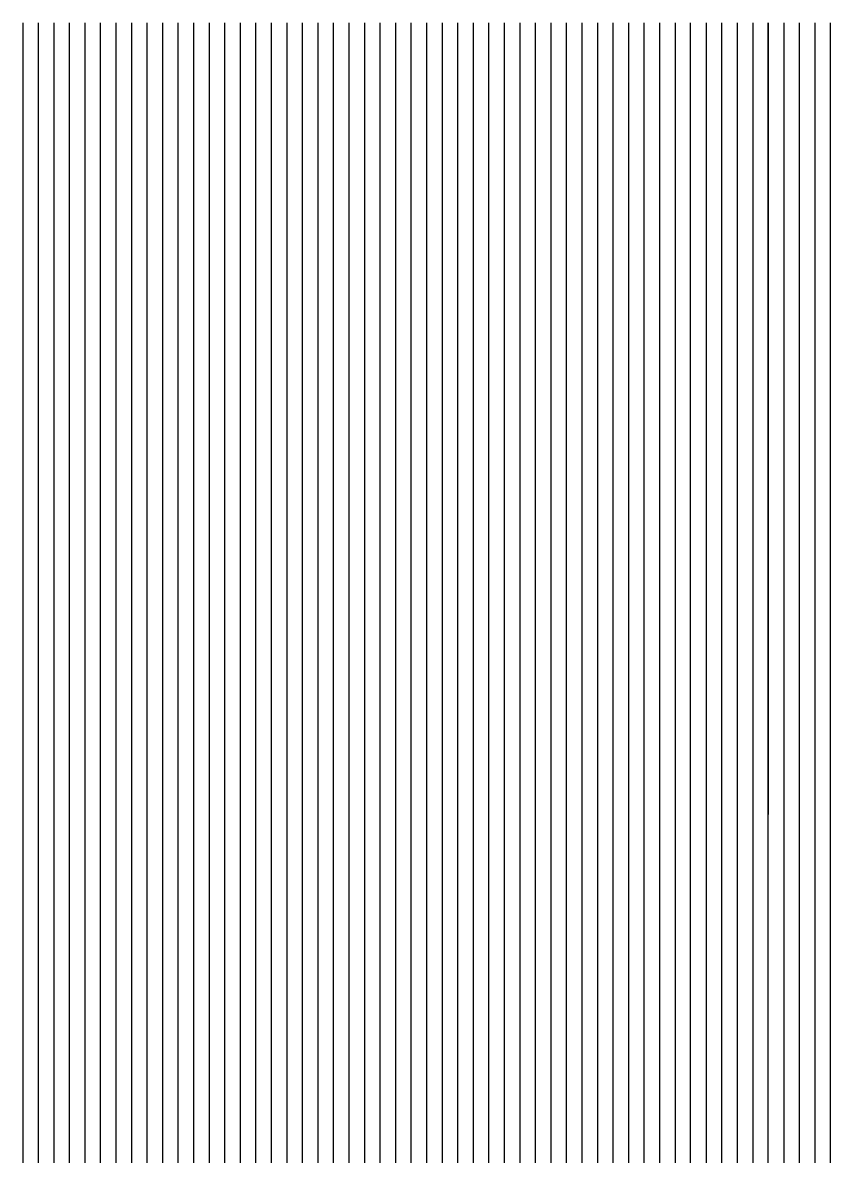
# Model space of a CAD drawing. Header units: millimetres. Extents: x -106 to 66, y -32 to 42.
# Drawn here: x -62.8 to -52.4, y 27.8 to 42.39 of the extents above; entities that cross this region are included whole.
import ezdxf

# ---------------------------------------------------------------- set-up
doc = ezdxf.new("R2010")
doc.units = ezdxf.units.MM
doc.layers.add('默认', color=18, linetype='Continuous', true_color=0x000000)

msp = doc.modelspace()

# ---------------------------------------------------------------- linework, layer by layer
at = {"layer": '默认'}
for points in [[(-62.8, 42.394), (-62.8, 33.673)], [(-62.8, 42.394), (-62.8, 33.803)], [(-62.8, 42.394), (-62.8, 33.782)], [(-62.8, 42.394), (-62.8, 33.654)], [(-62.8, 42.394), (-62.8, 33.422)], [(-62.8, 42.394), (-62.8, 33.076)], [(-62.8, 42.394), (-62.8, 32.61)], [(-62.8, 42.394), (-62.8, 32.023)], [(-62.8, 42.394), (-62.8, 31.324)], [(-62.8, 42.394), (-62.8, 30.528)], [(-62.8, 42.394), (-62.8, 29.655)], [(-62.8, 42.394), (-62.8, 28.721)], [(-62.8, 42.394), (-62.8, 27.738)], [(-62.8, 42.394), (-62.8, 26.71)], [(-62.8, 42.394), (-62.8, 25.637)], [(-62.8, 42.394), (-62.8, 24.515)], [(-62.8, 42.394), (-62.8, 23.332)], [(-62.8, 42.394), (-62.8, 22.062)], [(-62.8, 42.394), (-62.8, 20.595)], [(-62.8, 42.394), (-62.8, 18.063)], [(-62.6, 42.394), (-62.6, 33.742)], [(-62.6, 42.394), (-62.6, 33.869)], [(-62.6, 42.394), (-62.6, 33.845)], [(-62.6, 42.394), (-62.6, 33.714)], [(-62.6, 42.394), (-62.6, 33.479)], [(-62.6, 42.394), (-62.6, 33.128)], [(-62.6, 42.394), (-62.6, 32.656)], [(-62.6, 42.394), (-62.6, 32.064)], [(-62.6, 42.394), (-62.6, 31.359)], [(-62.6, 42.394), (-62.6, 30.558)], [(-62.6, 42.394), (-62.6, 29.681)], [(-62.6, 42.394), (-62.6, 28.744)], [(-62.6, 42.394), (-62.6, 27.759)], [(-62.6, 42.394), (-62.6, 26.728)], [(-62.6, 42.394), (-62.6, 25.653)], [(-62.6, 42.394), (-62.6, 24.529)], [(-62.6, 42.394), (-62.6, 23.345)], [(-62.6, 42.394), (-62.6, 22.071)], [(-62.6, 42.394), (-62.6, 20.598)], [(-62.6, 42.394), (-62.6, 18.047)], [(-62.4, 42.394), (-62.4, 33.81)], [(-62.4, 42.394), (-62.4, 33.935)], [(-62.4, 42.394), (-62.4, 33.908)], [(-62.4, 42.394), (-62.4, 33.773)], [(-62.4, 42.394), (-62.4, 33.534)], [(-62.4, 42.394), (-62.4, 33.179)], [(-62.4, 42.394), (-62.4, 32.702)], [(-62.4, 42.394), (-62.4, 32.104)], [(-62.4, 42.394), (-62.4, 31.394)], [(-62.4, 42.394), (-62.4, 30.588)], [(-62.4, 42.394), (-62.4, 29.706)], [(-62.4, 42.394), (-62.4, 28.766)], [(-62.4, 42.394), (-62.4, 27.778)], [(-62.4, 42.394), (-62.4, 26.745)], [(-62.4, 42.394), (-62.4, 25.669)], [(-62.4, 42.394), (-62.4, 24.543)], [(-62.4, 42.394), (-62.4, 23.357)], [(-62.4, 42.394), (-62.4, 22.081)], [(-62.4, 42.394), (-62.4, 20.601)], [(-62.4, 42.394), (-62.4, 18.031)], [(-62.2, 42.394), (-62.2, 33.877)], [(-62.2, 42.394), (-62.2, 34)], [(-62.2, 42.394), (-62.2, 33.97)], [(-62.2, 42.394), (-62.2, 33.832)], [(-62.2, 42.394), (-62.2, 33.589)], [(-62.2, 42.394), (-62.2, 33.229)], [(-62.2, 42.394), (-62.2, 32.747)], [(-62.2, 42.394), (-62.2, 32.143)], [(-62.2, 42.394), (-62.2, 31.428)], [(-62.2, 42.394), (-62.2, 30.616)], [(-62.2, 42.394), (-62.2, 29.73)], [(-62.2, 42.394), (-62.2, 28.788)], [(-62.2, 42.394), (-62.2, 27.797)], [(-62.2, 42.394), (-62.2, 26.762)], [(-62.2, 42.394), (-62.2, 25.684)], [(-62.2, 42.394), (-62.2, 24.557)], [(-62.2, 42.394), (-62.2, 23.369)], [(-62.2, 42.394), (-62.2, 22.089)], [(-62.2, 42.394), (-62.2, 20.604)], [(-62.2, 42.394), (-62.2, 18.015)], [(-62, 42.394), (-62, 33.944)], [(-62, 42.394), (-62, 34.064)], [(-62, 42.394), (-62, 34.031)], [(-62, 42.394), (-62, 33.89)], [(-62, 42.394), (-62, 33.643)], [(-62, 42.394), (-62, 33.279)], [(-62, 42.394), (-62, 32.791)], [(-62, 42.394), (-62, 32.182)], [(-62, 42.394), (-62, 31.46)], [(-62, 42.394), (-62, 30.644)], [(-62, 42.394), (-62, 29.754)], [(-62, 42.394), (-62, 28.808)], [(-62, 42.394), (-62, 27.815)], [(-62, 42.394), (-62, 26.779)], [(-62, 42.394), (-62, 25.698)], [(-62, 42.394), (-62, 24.57)], [(-62, 42.394), (-62, 23.38)], [(-62, 42.394), (-62, 22.098)], [(-62, 42.394), (-62, 20.606)], [(-62, 42.394), (-62, 18)], [(-61.8, 42.394), (-61.8, 34.01)], [(-61.8, 42.394), (-61.8, 34.127)], [(-61.8, 42.394), (-61.8, 34.091)], [(-61.8, 42.394), (-61.8, 33.947)], [(-61.8, 42.394), (-61.8, 33.696)], [(-61.8, 42.394), (-61.8, 33.327)], [(-61.8, 42.394), (-61.8, 32.834)], [(-61.8, 42.394), (-61.8, 32.219)], [(-61.8, 42.394), (-61.8, 31.492)], [(-61.8, 42.394), (-61.8, 30.671)], [(-61.8, 42.394), (-61.8, 29.777)], [(-61.8, 42.394), (-61.8, 28.828)], [(-61.8, 42.394), (-61.8, 27.833)], [(-61.8, 42.394), (-61.8, 26.794)], [(-61.8, 42.394), (-61.8, 25.713)], [(-61.8, 42.394), (-61.8, 24.582)], [(-61.8, 42.394), (-61.8, 23.391)], [(-61.8, 42.394), (-61.8, 22.106)], [(-61.8, 42.394), (-61.8, 20.608)], [(-61.8, 42.394), (-61.8, 17.984)], [(-61.6, 42.394), (-61.6, 34.075)], [(-61.6, 42.394), (-61.6, 34.19)], [(-61.6, 42.394), (-61.6, 34.151)], [(-61.6, 42.394), (-61.6, 34.003)], [(-61.6, 42.394), (-61.6, 33.748)], [(-61.6, 42.394), (-61.6, 33.375)], [(-61.6, 42.394), (-61.6, 32.877)], [(-61.6, 42.394), (-61.6, 32.256)], [(-61.6, 42.394), (-61.6, 31.523)], [(-61.6, 42.394), (-61.6, 30.697)], [(-61.6, 42.394), (-61.6, 29.799)], [(-61.6, 42.394), (-61.6, 28.848)], [(-61.6, 42.394), (-61.6, 27.85)], [(-61.6, 42.394), (-61.6, 26.81)], [(-61.6, 42.394), (-61.6, 25.727)], [(-61.6, 42.394), (-61.6, 24.595)], [(-61.6, 42.394), (-61.6, 23.401)], [(-61.6, 42.394), (-61.6, 22.114)], [(-61.6, 42.394), (-61.6, 20.61)], [(-61.6, 42.394), (-61.6, 17.969)], [(-61.4, 42.394), (-61.4, 34.14)], [(-61.4, 42.394), (-61.4, 34.252)], [(-61.4, 42.394), (-61.4, 34.21)], [(-61.4, 42.394), (-61.4, 34.058)], [(-61.4, 42.394), (-61.4, 33.8)], [(-61.4, 42.394), (-61.4, 33.421)], [(-61.4, 42.394), (-61.4, 32.918)], [(-61.4, 42.394), (-61.4, 32.292)], [(-61.4, 42.394), (-61.4, 31.554)], [(-61.4, 42.394), (-61.4, 30.723)], [(-61.4, 42.394), (-61.4, 29.821)], [(-61.4, 42.394), (-61.4, 28.866)], [(-61.4, 42.394), (-61.4, 27.866)], [(-61.4, 42.394), (-61.4, 26.825)], [(-61.4, 42.394), (-61.4, 25.74)], [(-61.4, 42.394), (-61.4, 24.607)], [(-61.4, 42.394), (-61.4, 23.411)], [(-61.4, 42.394), (-61.4, 22.121)], [(-61.4, 42.394), (-61.4, 20.612)], [(-61.4, 42.394), (-61.4, 17.953)], [(-61.2, 42.394), (-61.2, 34.205)], [(-61.2, 42.394), (-61.2, 34.314)], [(-61.2, 42.394), (-61.2, 34.268)], [(-61.2, 42.394), (-61.2, 34.113)], [(-61.2, 42.394), (-61.2, 33.85)], [(-61.2, 42.394), (-61.2, 33.467)], [(-61.2, 42.394), (-61.2, 32.959)], [(-61.2, 42.394), (-61.2, 32.327)], [(-61.2, 42.394), (-61.2, 31.583)], [(-61.2, 42.394), (-61.2, 30.747)], [(-61.2, 42.394), (-61.2, 29.842)], [(-61.2, 42.394), (-61.2, 28.884)], [(-61.2, 42.394), (-61.2, 27.882)], [(-61.2, 42.394), (-61.2, 26.839)], [(-61.2, 42.394), (-61.2, 25.753)], [(-61.2, 42.394), (-61.2, 24.618)], [(-61.2, 42.394), (-61.2, 23.421)], [(-61.2, 42.394), (-61.2, 22.129)], [(-61.2, 42.394), (-61.2, 20.613)], [(-61.2, 42.394), (-61.2, 17.937)], [(-61, 42.394), (-61, 34.268)], [(-61, 42.394), (-61, 34.374)], [(-61, 42.394), (-61, 34.326)], [(-61, 42.394), (-61, 34.167)], [(-61, 42.394), (-61, 33.9)], [(-61, 42.394), (-61, 33.513)], [(-61, 42.394), (-61, 32.999)], [(-61, 42.394), (-61, 32.361)], [(-61, 42.394), (-61, 31.612)], [(-61, 42.394), (-61, 30.771)], [(-61, 42.394), (-61, 29.862)], [(-61, 42.394), (-61, 28.902)], [(-61, 42.394), (-61, 27.898)], [(-61, 42.394), (-61, 26.853)], [(-61, 42.394), (-61, 25.765)], [(-61, 42.394), (-61, 24.629)], [(-61, 42.394), (-61, 23.431)], [(-61, 42.394), (-61, 22.135)], [(-61, 42.394), (-61, 20.613)], [(-61, 42.394), (-61, 17.921)], [(-60.8, 42.394), (-60.8, 34.331)], [(-60.8, 42.394), (-60.8, 34.434)], [(-60.8, 42.394), (-60.8, 34.382)], [(-60.8, 42.394), (-60.8, 34.22)], [(-60.8, 42.394), (-60.8, 33.949)], [(-60.8, 42.394), (-60.8, 33.557)], [(-60.8, 42.394), (-60.8, 33.037)], [(-60.8, 42.394), (-60.8, 32.394)], [(-60.8, 42.394), (-60.8, 31.64)], [(-60.8, 42.394), (-60.8, 30.794)], [(-60.8, 42.394), (-60.8, 29.882)], [(-60.8, 42.394), (-60.8, 28.919)], [(-60.8, 42.394), (-60.8, 27.913)], [(-60.8, 42.394), (-60.8, 26.866)], [(-60.8, 42.394), (-60.8, 25.777)], [(-60.8, 42.394), (-60.8, 24.64)], [(-60.8, 42.394), (-60.8, 23.44)], [(-60.8, 42.394), (-60.8, 22.142)], [(-60.8, 42.394), (-60.8, 20.614)], [(-60.8, 42.394), (-60.8, 17.905)], [(-60.6, 42.394), (-60.6, 34.394)], [(-60.6, 42.394), (-60.6, 34.494)], [(-60.6, 42.394), (-60.6, 34.438)], [(-60.6, 42.394), (-60.6, 34.273)], [(-60.6, 42.394), (-60.6, 33.997)], [(-60.6, 42.394), (-60.6, 33.6)], [(-60.6, 42.394), (-60.6, 33.075)], [(-60.6, 42.394), (-60.6, 32.426)], [(-60.6, 42.394), (-60.6, 31.666)], [(-60.6, 42.394), (-60.6, 30.817)], [(-60.6, 42.394), (-60.6, 29.9)], [(-60.6, 42.394), (-60.6, 28.935)], [(-60.6, 42.394), (-60.6, 27.927)], [(-60.6, 42.394), (-60.6, 26.879)], [(-60.6, 42.394), (-60.6, 25.789)], [(-60.6, 42.394), (-60.6, 24.65)], [(-60.6, 42.394), (-60.6, 23.448)], [(-60.6, 42.394), (-60.6, 22.148)], [(-60.6, 42.394), (-60.6, 20.614)], [(-60.6, 42.394), (-60.6, 17.889)], [(-60.4, 42.394), (-60.4, 34.456)], [(-60.4, 42.394), (-60.4, 34.552)], [(-60.4, 42.394), (-60.4, 34.494)], [(-60.4, 42.394), (-60.4, 34.324)], [(-60.4, 42.394), (-60.4, 34.045)], [(-60.4, 42.394), (-60.4, 33.643)], [(-60.4, 42.394), (-60.4, 33.113)], [(-60.4, 42.394), (-60.4, 32.458)], [(-60.4, 42.394), (-60.4, 31.693)], [(-60.4, 42.394), (-60.4, 30.838)], [(-60.4, 42.394), (-60.4, 29.918)], [(-60.4, 42.394), (-60.4, 28.951)], [(-60.4, 42.394), (-60.4, 27.941)], [(-60.4, 42.394), (-60.4, 26.891)], [(-60.4, 42.394), (-60.4, 25.8)], [(-60.4, 42.394), (-60.4, 24.66)], [(-60.4, 42.394), (-60.4, 23.457)], [(-60.4, 42.394), (-60.4, 22.153)], [(-60.4, 42.394), (-60.4, 20.613)], [(-60.4, 42.394), (-60.4, 17.873)], [(-60.2, 42.394), (-60.2, 34.517)], [(-60.2, 42.394), (-60.2, 34.61)], [(-60.2, 42.394), (-60.2, 34.548)], [(-60.2, 42.394), (-60.2, 34.375)], [(-60.2, 42.394), (-60.2, 34.092)], [(-60.2, 42.394), (-60.2, 33.685)], [(-60.2, 42.394), (-60.2, 33.149)], [(-60.2, 42.394), (-60.2, 32.488)], [(-60.2, 42.394), (-60.2, 31.718)], [(-60.2, 42.394), (-60.2, 30.859)], [(-60.2, 42.394), (-60.2, 29.936)], [(-60.2, 42.394), (-60.2, 28.966)], [(-60.2, 42.394), (-60.2, 27.954)], [(-60.2, 42.394), (-60.2, 26.903)], [(-60.2, 42.394), (-60.2, 25.811)], [(-60.2, 42.394), (-60.2, 24.67)], [(-60.2, 42.394), (-60.2, 23.465)], [(-60.2, 42.394), (-60.2, 22.159)], [(-60.2, 42.394), (-60.2, 20.612)], [(-60.2, 42.394), (-60.2, 17.856)], [(-60, 42.394), (-60, 34.578)], [(-60, 42.394), (-60, 34.668)], [(-60, 42.394), (-60, 34.602)], [(-60, 42.394), (-60, 34.425)], [(-60, 42.394), (-60, 34.138)], [(-60, 42.394), (-60, 33.726)], [(-60, 42.394), (-60, 33.185)], [(-60, 42.394), (-60, 32.518)], [(-60, 42.394), (-60, 31.743)], [(-60, 42.394), (-60, 30.879)], [(-60, 42.394), (-60, 29.953)], [(-60, 42.394), (-60, 28.98)], [(-60, 42.394), (-60, 27.967)], [(-60, 42.394), (-60, 26.914)], [(-60, 42.394), (-60, 25.821)], [(-60, 42.394), (-60, 24.679)], [(-60, 42.394), (-60, 23.472)], [(-60, 42.394), (-60, 22.163)], [(-60, 42.394), (-60, 20.611)], [(-60, 42.394), (-60, 17.838)], [(-59.8, 42.394), (-59.8, 34.638)], [(-59.8, 42.394), (-59.8, 34.724)], [(-59.8, 42.394), (-59.8, 34.655)], [(-59.8, 42.394), (-59.8, 34.475)], [(-59.8, 42.394), (-59.8, 34.183)], [(-59.8, 42.394), (-59.8, 33.766)], [(-59.8, 42.394), (-59.8, 33.219)], [(-59.8, 42.394), (-59.8, 32.547)], [(-59.8, 42.394), (-59.8, 31.766)], [(-59.8, 42.394), (-59.8, 30.898)], [(-59.8, 42.394), (-59.8, 29.969)], [(-59.8, 42.394), (-59.8, 28.994)], [(-59.8, 42.394), (-59.8, 27.979)], [(-59.8, 42.394), (-59.8, 26.925)], [(-59.8, 42.394), (-59.8, 25.831)], [(-59.8, 42.394), (-59.8, 24.687)], [(-59.8, 42.394), (-59.8, 23.479)], [(-59.8, 42.394), (-59.8, 22.168)], [(-59.8, 42.394), (-59.8, 20.609)], [(-59.8, 42.394), (-59.8, 17.821)], [(-59.6, 42.394), (-59.6, 34.698)], [(-59.6, 42.394), (-59.6, 34.78)], [(-59.6, 42.394), (-59.6, 34.707)], [(-59.6, 42.394), (-59.6, 34.523)], [(-59.6, 42.394), (-59.6, 34.227)], [(-59.6, 42.394), (-59.6, 33.805)], [(-59.6, 42.394), (-59.6, 33.253)], [(-59.6, 42.394), (-59.6, 32.575)], [(-59.6, 42.394), (-59.6, 31.789)], [(-59.6, 42.394), (-59.6, 30.917)], [(-59.6, 42.394), (-59.6, 29.984)], [(-59.6, 42.394), (-59.6, 29.007)], [(-59.6, 42.394), (-59.6, 27.991)], [(-59.6, 42.394), (-59.6, 26.936)], [(-59.6, 42.394), (-59.6, 25.84)], [(-59.6, 42.394), (-59.6, 24.695)], [(-59.6, 42.394), (-59.6, 23.486)], [(-59.6, 42.394), (-59.6, 22.172)], [(-59.6, 42.394), (-59.6, 20.607)], [(-59.6, 42.394), (-59.6, 17.802)], [(-59.4, 42.394), (-59.4, 34.757)], [(-59.4, 42.394), (-59.4, 34.835)], [(-59.4, 42.394), (-59.4, 34.759)], [(-59.4, 42.394), (-59.4, 34.571)], [(-59.4, 42.394), (-59.4, 34.271)], [(-59.4, 42.394), (-59.4, 33.844)], [(-59.4, 42.394), (-59.4, 33.286)], [(-59.4, 42.394), (-59.4, 32.603)], [(-59.4, 42.394), (-59.4, 31.811)], [(-59.4, 42.394), (-59.4, 30.935)], [(-59.4, 42.394), (-59.4, 29.999)], [(-59.4, 42.394), (-59.4, 29.02)], [(-59.4, 42.394), (-59.4, 28.002)], [(-59.4, 42.394), (-59.4, 26.946)], [(-59.4, 42.394), (-59.4, 25.849)], [(-59.4, 42.394), (-59.4, 24.703)], [(-59.4, 42.394), (-59.4, 23.492)], [(-59.4, 42.394), (-59.4, 22.176)], [(-59.4, 42.394), (-59.4, 20.604)], [(-59.4, 42.394), (-59.4, 17.783)], [(-59.2, 42.394), (-59.2, 34.815)], [(-59.2, 42.394), (-59.2, 34.89)], [(-59.2, 42.394), (-59.2, 34.81)], [(-59.2, 42.394), (-59.2, 34.618)], [(-59.2, 42.394), (-59.2, 34.313)], [(-59.2, 42.394), (-59.2, 33.882)], [(-59.2, 42.394), (-59.2, 33.319)], [(-59.2, 42.394), (-59.2, 32.63)], [(-59.2, 42.394), (-59.2, 31.833)], [(-59.2, 42.394), (-59.2, 30.952)], [(-59.2, 42.394), (-59.2, 30.014)], [(-59.2, 42.394), (-59.2, 29.032)], [(-59.2, 42.394), (-59.2, 28.012)], [(-59.2, 42.394), (-59.2, 26.955)], [(-59.2, 42.394), (-59.2, 25.857)], [(-59.2, 42.394), (-59.2, 24.711)], [(-59.2, 42.394), (-59.2, 23.498)], [(-59.2, 42.394), (-59.2, 22.179)], [(-59.2, 42.394), (-59.2, 20.601)], [(-59.2, 42.394), (-59.2, 17.764)], [(-59, 42.394), (-59, 34.873)], [(-59, 42.394), (-58.999, 34.944)], [(-59, 42.394), (-59, 34.86)], [(-59, 42.394), (-59, 34.665)], [(-59, 42.394), (-59, 34.355)], [(-59, 42.394), (-59, 33.919)], [(-59, 42.394), (-59, 33.35)], [(-59, 42.394), (-59, 32.655)], [(-59, 42.394), (-59, 31.854)], [(-59, 42.394), (-59, 30.969)], [(-59, 42.394), (-59, 30.027)], [(-59, 42.394), (-59, 29.044)], [(-59, 42.394), (-59, 28.022)], [(-59, 42.394), (-59, 26.964)], [(-59, 42.394), (-59, 25.865)], [(-59, 42.394), (-59, 24.718)], [(-59, 42.394), (-59, 23.504)], [(-59, 42.394), (-59, 22.182)], [(-59, 42.394), (-59, 20.598)], [(-59, 42.394), (-59, 17.743)], [(-58.8, 42.394), (-58.8, 34.93)], [(-58.8, 42.394), (-58.8, 34.997)], [(-58.8, 42.394), (-58.8, 34.909)], [(-58.8, 42.394), (-58.8, 34.71)], [(-58.8, 42.394), (-58.8, 34.397)], [(-58.8, 42.394), (-58.8, 33.955)], [(-58.8, 42.394), (-58.8, 33.381)], [(-58.8, 42.394), (-58.8, 32.68)], [(-58.8, 42.394), (-58.8, 31.874)], [(-58.8, 42.394), (-58.8, 30.985)], [(-58.8, 42.394), (-58.8, 30.04)], [(-58.8, 42.394), (-58.8, 29.055)], [(-58.8, 42.394), (-58.8, 28.032)], [(-58.8, 42.394), (-58.8, 26.973)], [(-58.8, 42.394), (-58.8, 25.873)], [(-58.8, 42.394), (-58.8, 24.724)], [(-58.8, 42.394), (-58.8, 23.509)], [(-58.8, 42.394), (-58.8, 22.184)], [(-58.8, 42.394), (-58.8, 20.593)], [(-58.8, 42.394), (-58.8, 17.722)], [(-58.6, 42.394), (-58.6, 34.987)], [(-58.6, 42.394), (-58.6, 35.049)], [(-58.6, 42.394), (-58.6, 34.958)], [(-58.6, 42.394), (-58.6, 34.755)], [(-58.6, 42.394), (-58.6, 34.437)], [(-58.6, 42.394), (-58.6, 33.99)], [(-58.6, 42.394), (-58.6, 33.411)], [(-58.6, 42.394), (-58.6, 32.705)], [(-58.6, 42.394), (-58.6, 31.893)], [(-58.6, 42.394), (-58.6, 31)], [(-58.6, 42.394), (-58.6, 30.053)], [(-58.6, 42.394), (-58.6, 29.065)], [(-58.6, 42.394), (-58.6, 28.041)], [(-58.6, 42.394), (-58.6, 26.981)], [(-58.6, 42.394), (-58.6, 25.88)], [(-58.6, 42.394), (-58.6, 24.73)], [(-58.6, 42.394), (-58.6, 23.513)], [(-58.6, 42.394), (-58.6, 22.186)], [(-58.6, 42.394), (-58.6, 20.589)], [(-58.6, 42.394), (-58.6, 17.7)], [(-58.4, 42.394), (-58.4, 35.043)], [(-58.4, 42.394), (-58.4, 35.101)], [(-58.4, 42.394), (-58.4, 35.006)], [(-58.4, 42.394), (-58.4, 34.799)], [(-58.4, 42.394), (-58.4, 34.477)], [(-58.4, 42.394), (-58.4, 34.025)], [(-58.4, 42.394), (-58.4, 33.44)], [(-58.4, 42.394), (-58.4, 32.728)], [(-58.4, 42.394), (-58.4, 31.911)], [(-58.4, 42.394), (-58.4, 31.014)], [(-58.4, 42.394), (-58.4, 30.065)], [(-58.4, 42.394), (-58.4, 29.075)], [(-58.4, 42.394), (-58.4, 28.05)], [(-58.4, 42.394), (-58.4, 26.988)], [(-58.4, 42.394), (-58.4, 25.887)], [(-58.4, 42.394), (-58.4, 24.736)], [(-58.4, 42.394), (-58.4, 23.518)], [(-58.4, 42.394), (-58.4, 22.187)], [(-58.4, 42.394), (-58.4, 20.583)], [(-58.4, 42.394), (-58.4, 17.677)], [(-58.2, 42.394), (-58.2, 35.098)], [(-58.2, 42.394), (-58.2, 35.152)], [(-58.2, 42.394), (-58.2, 35.054)], [(-58.2, 42.394), (-58.2, 34.843)], [(-58.2, 42.394), (-58.2, 34.516)], [(-58.2, 42.394), (-58.2, 34.059)], [(-58.2, 42.394), (-58.2, 33.468)], [(-58.2, 42.394), (-58.2, 32.751)], [(-58.2, 42.394), (-58.2, 31.929)], [(-58.2, 42.394), (-58.2, 31.028)], [(-58.2, 42.394), (-58.2, 30.076)], [(-58.2, 42.394), (-58.2, 29.085)], [(-58.2, 42.394), (-58.2, 28.058)], [(-58.2, 42.394), (-58.2, 26.996)], [(-58.2, 42.394), (-58.2, 25.893)], [(-58.2, 42.394), (-58.2, 24.741)], [(-58.2, 42.394), (-58.2, 23.521)], [(-58.2, 42.394), (-58.2, 22.188)], [(-58.2, 42.394), (-58.2, 20.577)], [(-58.2, 42.394), (-58.2, 17.652)], [(-58, 42.394), (-58, 35.153)], [(-58, 42.394), (-58, 35.203)], [(-58, 42.394), (-58, 35.1)], [(-58, 42.394), (-58, 34.886)], [(-58, 42.394), (-58, 34.554)], [(-58, 42.394), (-58, 34.092)], [(-58, 42.394), (-58, 33.496)], [(-58, 42.394), (-58, 32.773)], [(-58, 42.394), (-58, 31.946)], [(-58, 42.394), (-58, 31.042)], [(-58, 42.394), (-58, 30.087)], [(-58, 42.394), (-58, 29.094)], [(-58, 42.394), (-58, 28.066)], [(-58, 42.394), (-58, 27.002)], [(-58, 42.394), (-58, 25.899)], [(-58, 42.394), (-58, 24.746)], [(-58, 42.394), (-58, 23.525)], [(-58, 42.394), (-58, 22.189)], [(-58, 42.394), (-58, 20.571)], [(-58, 42.394), (-58, 17.627)], [(-57.8, 42.394), (-57.8, 35.207)], [(-57.8, 42.394), (-57.8, 35.252)], [(-57.8, 42.394), (-57.8, 35.146)], [(-57.8, 42.394), (-57.8, 34.928)], [(-57.8, 42.394), (-57.8, 34.592)], [(-57.8, 42.394), (-57.8, 34.125)], [(-57.8, 42.394), (-57.8, 33.523)], [(-57.8, 42.394), (-57.8, 32.794)], [(-57.8, 42.394), (-57.8, 31.963)], [(-57.8, 42.394), (-57.8, 31.054)], [(-57.8, 42.394), (-57.8, 30.097)], [(-57.8, 42.394), (-57.8, 29.102)], [(-57.8, 42.394), (-57.8, 28.073)], [(-57.8, 42.394), (-57.8, 27.009)], [(-57.8, 42.394), (-57.8, 25.904)], [(-57.8, 42.394), (-57.8, 24.751)], [(-57.8, 42.394), (-57.8, 23.528)], [(-57.8, 42.394), (-57.8, 22.189)], [(-57.8, 42.394), (-57.8, 20.563)], [(-57.8, 42.394), (-57.8, 17.6)], [(-57.6, 42.394), (-57.6, 35.261)], [(-57.6, 42.394), (-57.6, 35.302)], [(-57.6, 42.394), (-57.6, 35.191)], [(-57.6, 42.394), (-57.6, 34.969)], [(-57.6, 42.394), (-57.6, 34.629)], [(-57.6, 42.394), (-57.6, 34.156)], [(-57.6, 42.394), (-57.6, 33.549)], [(-57.6, 42.394), (-57.6, 32.815)], [(-57.6, 42.394), (-57.6, 31.979)], [(-57.6, 42.394), (-57.6, 31.067)], [(-57.6, 42.394), (-57.6, 30.107)], [(-57.6, 42.394), (-57.6, 29.11)], [(-57.6, 42.394), (-57.6, 28.08)], [(-57.6, 42.394), (-57.6, 27.014)], [(-57.6, 42.394), (-57.6, 25.909)], [(-57.6, 42.394), (-57.6, 24.754)], [(-57.6, 42.394), (-57.6, 23.53)], [(-57.6, 42.394), (-57.6, 22.188)], [(-57.6, 42.394), (-57.6, 20.555)], [(-57.6, 42.394), (-57.6, 17.571)], [(-57.4, 42.394), (-57.4, 35.314)], [(-57.4, 42.394), (-57.4, 35.35)], [(-57.4, 42.394), (-57.4, 35.236)], [(-57.4, 42.394), (-57.4, 35.01)], [(-57.4, 42.394), (-57.4, 34.665)], [(-57.4, 42.394), (-57.4, 34.187)], [(-57.4, 42.394), (-57.4, 33.574)], [(-57.4, 42.394), (-57.4, 32.835)], [(-57.4, 42.394), (-57.4, 31.994)], [(-57.4, 42.394), (-57.4, 31.078)], [(-57.4, 42.394), (-57.4, 30.116)], [(-57.4, 42.394), (-57.4, 29.118)], [(-57.4, 42.394), (-57.4, 28.086)], [(-57.4, 42.394), (-57.4, 27.02)], [(-57.4, 42.394), (-57.4, 25.914)], [(-57.4, 42.394), (-57.4, 24.758)], [(-57.4, 42.394), (-57.4, 23.532)], [(-57.4, 42.394), (-57.4, 22.187)], [(-57.4, 42.394), (-57.4, 20.546)], [(-57.4, 42.394), (-57.4, 17.541)], [(-57.2, 42.394), (-57.2, 35.366)], [(-57.2, 42.394), (-57.2, 35.398)], [(-57.2, 42.394), (-57.2, 35.28)], [(-57.2, 42.394), (-57.2, 35.05)], [(-57.2, 42.394), (-57.2, 34.7)], [(-57.2, 42.394), (-57.2, 34.218)], [(-57.2, 42.394), (-57.2, 33.599)], [(-57.2, 42.394), (-57.2, 32.854)], [(-57.2, 42.394), (-57.2, 32.008)], [(-57.2, 42.394), (-57.2, 31.089)], [(-57.2, 42.394), (-57.2, 30.125)], [(-57.2, 42.394), (-57.2, 29.125)], [(-57.2, 42.394), (-57.2, 28.092)], [(-57.2, 42.394), (-57.2, 27.025)], [(-57.2, 42.394), (-57.2, 25.918)], [(-57.2, 42.394), (-57.2, 24.761)], [(-57.2, 42.394), (-57.2, 23.533)], [(-57.2, 42.394), (-57.2, 22.185)], [(-57.2, 42.394), (-57.2, 20.537)], [(-57.2, 42.394), (-57.2, 17.508)], [(-57, 42.394), (-57, 35.418)], [(-57, 42.394), (-57, 35.445)], [(-57, 42.394), (-57, 35.323)], [(-57, 42.394), (-57, 35.089)], [(-57, 42.394), (-57, 34.735)], [(-57, 42.394), (-57, 34.247)], [(-57, 42.394), (-57, 33.623)], [(-57, 42.394), (-57, 32.873)], [(-57, 42.394), (-57, 32.022)], [(-57, 42.394), (-57, 31.1)], [(-57, 42.394), (-57, 30.133)], [(-57, 42.394), (-57, 29.131)], [(-57, 42.394), (-57, 28.097)], [(-57, 42.394), (-57, 27.029)], [(-57, 42.394), (-57, 25.921)], [(-57, 42.394), (-57, 24.763)], [(-57, 42.394), (-57, 23.534)], [(-57, 42.394), (-57, 22.182)], [(-57, 42.394), (-57, 20.526)], [(-57, 42.394), (-57, 17.474)], [(-56.8, 42.394), (-56.8, 35.469)], [(-56.8, 42.394), (-56.8, 35.492)], [(-56.8, 42.394), (-56.8, 35.366)], [(-56.8, 42.394), (-56.8, 35.128)], [(-56.8, 42.394), (-56.8, 34.769)], [(-56.8, 42.394), (-56.8, 34.276)], [(-56.8, 42.394), (-56.8, 33.646)], [(-56.8, 42.394), (-56.8, 32.891)], [(-56.8, 42.394), (-56.8, 32.036)], [(-56.8, 42.394), (-56.8, 31.11)], [(-56.8, 42.394), (-56.8, 30.14)], [(-56.8, 42.394), (-56.8, 29.137)], [(-56.8, 42.394), (-56.8, 28.102)], [(-56.8, 42.394), (-56.8, 27.033)], [(-56.8, 42.394), (-56.8, 25.924)], [(-56.8, 42.394), (-56.8, 24.765)], [(-56.8, 42.394), (-56.8, 23.534)], [(-56.8, 42.394), (-56.8, 22.179)], [(-56.8, 42.394), (-56.8, 20.515)], [(-56.8, 42.394), (-56.8, 17.437)], [(-56.6, 42.394), (-56.6, 35.519)], [(-56.6, 42.394), (-56.6, 35.537)], [(-56.6, 42.394), (-56.6, 35.408)], [(-56.6, 42.394), (-56.6, 35.166)], [(-56.6, 42.394), (-56.6, 34.802)], [(-56.6, 42.394), (-56.6, 34.305)], [(-56.6, 42.394), (-56.6, 33.669)], [(-56.6, 42.394), (-56.6, 32.908)], [(-56.6, 42.394), (-56.6, 32.049)], [(-56.6, 42.394), (-56.6, 31.119)], [(-56.6, 42.394), (-56.6, 30.148)], [(-56.6, 42.394), (-56.6, 29.143)], [(-56.6, 42.394), (-56.6, 28.107)], [(-56.6, 42.394), (-56.6, 27.036)], [(-56.6, 42.394), (-56.6, 25.927)], [(-56.6, 42.394), (-56.6, 24.766)], [(-56.6, 42.394), (-56.6, 23.534)], [(-56.6, 42.394), (-56.6, 22.175)], [(-56.6, 42.394), (-56.6, 20.502)], [(-56.6, 42.394), (-56.6, 17.398)], [(-56.4, 42.394), (-56.4, 35.569)], [(-56.4, 42.394), (-56.4, 35.583)], [(-56.4, 42.394), (-56.4, 35.449)], [(-56.4, 42.394), (-56.4, 35.203)], [(-56.4, 42.394), (-56.4, 34.835)], [(-56.4, 42.394), (-56.4, 34.332)], [(-56.4, 42.394), (-56.4, 33.691)], [(-56.4, 42.394), (-56.4, 32.925)], [(-56.4, 42.394), (-56.4, 32.061)], [(-56.4, 42.394), (-56.4, 31.128)], [(-56.4, 42.394), (-56.4, 30.154)], [(-56.4, 42.394), (-56.4, 29.148)], [(-56.4, 42.394), (-56.4, 28.111)], [(-56.4, 42.394), (-56.4, 27.039)], [(-56.4, 42.394), (-56.4, 25.929)], [(-56.4, 42.394), (-56.4, 24.767)], [(-56.4, 42.394), (-56.4, 23.532)], [(-56.4, 42.394), (-56.4, 22.171)], [(-56.4, 42.394), (-56.4, 20.488)], [(-56.4, 42.394), (-56.4, 17.355)], [(-56.2, 42.394), (-56.2, 35.618)], [(-56.2, 42.394), (-56.2, 35.627)], [(-56.2, 42.394), (-56.2, 35.49)], [(-56.2, 42.394), (-56.2, 35.24)], [(-56.2, 42.394), (-56.2, 34.867)], [(-56.2, 42.394), (-56.2, 34.359)], [(-56.2, 42.394), (-56.2, 33.713)], [(-56.2, 42.394), (-56.2, 32.941)], [(-56.2, 42.394), (-56.2, 32.073)], [(-56.2, 42.394), (-56.2, 31.137)], [(-56.2, 42.394), (-56.2, 30.161)], [(-56.2, 42.394), (-56.2, 29.153)], [(-56.2, 42.394), (-56.2, 28.114)], [(-56.2, 42.394), (-56.2, 27.042)], [(-56.2, 42.394), (-56.2, 25.93)], [(-56.2, 42.394), (-56.2, 24.767)], [(-56.2, 42.394), (-56.2, 23.531)], [(-56.2, 42.394), (-56.2, 22.165)], [(-56.2, 42.394), (-56.2, 20.473)], [(-56.2, 42.394), (-56.2, 17.309)], [(-56, 42.394), (-56, 35.667)], [(-56, 42.394), (-56, 35.671)], [(-56, 42.394), (-56, 35.53)], [(-56, 42.394), (-56, 35.276)], [(-56, 42.394), (-56, 34.899)], [(-56, 42.394), (-56, 34.386)], [(-56, 42.394), (-56, 33.734)], [(-56, 42.394), (-56, 32.957)], [(-56, 42.394), (-56, 32.084)], [(-56, 42.394), (-56, 31.145)], [(-56, 42.394), (-56, 30.167)], [(-56, 42.394), (-56, 29.157)], [(-56, 42.394), (-56, 28.117)], [(-56, 42.394), (-56, 27.044)], [(-56, 42.394), (-56, 25.931)], [(-56, 42.394), (-56, 24.767)], [(-56, 42.394), (-56, 23.528)], [(-56, 42.394), (-56, 22.159)], [(-56, 42.394), (-56, 20.457)], [(-56, 42.394), (-56, 17.26)], [(-55.8, 42.394), (-55.8, 35.714)], [(-55.8, 42.394), (-55.8, 35.715)], [(-55.8, 42.394), (-55.8, 35.57)], [(-55.8, 42.394), (-55.8, 35.311)], [(-55.8, 42.394), (-55.8, 34.93)], [(-55.8, 42.394), (-55.8, 34.412)], [(-55.8, 42.394), (-55.8, 33.754)], [(-55.8, 42.394), (-55.8, 32.972)], [(-55.8, 42.394), (-55.8, 32.095)], [(-55.8, 42.394), (-55.8, 31.152)], [(-55.8, 42.394), (-55.8, 30.172)], [(-55.8, 42.394), (-55.8, 29.161)], [(-55.8, 42.394), (-55.8, 28.12)], [(-55.8, 42.394), (-55.8, 27.046)], [(-55.8, 42.394), (-55.8, 25.931)], [(-55.8, 42.394), (-55.8, 24.766)], [(-55.8, 42.394), (-55.8, 23.525)], [(-55.8, 42.394), (-55.8, 22.152)], [(-55.8, 42.394), (-55.8, 20.439)], [(-55.8, 42.394), (-55.8, 17.208)], [(-55.6, 42.394), (-55.6, 35.762)], [(-55.6, 42.394), (-55.6, 35.758)], [(-55.6, 42.394), (-55.6, 35.609)], [(-55.6, 42.394), (-55.6, 35.346)], [(-55.6, 42.394), (-55.6, 34.96)], [(-55.6, 42.394), (-55.6, 34.437)], [(-55.6, 42.394), (-55.6, 33.774)], [(-55.6, 42.394), (-55.6, 32.987)], [(-55.6, 42.394), (-55.6, 32.105)], [(-55.6, 42.394), (-55.6, 31.16)], [(-55.6, 42.394), (-55.6, 30.177)], [(-55.6, 42.394), (-55.6, 29.165)], [(-55.6, 42.394), (-55.6, 28.122)], [(-55.6, 42.394), (-55.6, 27.047)], [(-55.6, 42.394), (-55.6, 25.931)], [(-55.6, 42.394), (-55.6, 24.764)], [(-55.6, 42.394), (-55.6, 23.521)], [(-55.6, 42.394), (-55.6, 22.144)], [(-55.6, 42.394), (-55.6, 20.42)], [(-55.6, 42.394), (-55.6, 17.152)], [(-55.4, 42.394), (-55.4, 35.808)], [(-55.4, 42.394), (-55.4, 35.8)], [(-55.4, 42.394), (-55.4, 35.647)], [(-55.4, 42.394), (-55.4, 35.381)], [(-55.4, 42.394), (-55.4, 34.99)], [(-55.4, 42.394), (-55.4, 34.462)], [(-55.4, 42.394), (-55.4, 33.793)], [(-55.4, 42.394), (-55.4, 33.001)], [(-55.4, 42.394), (-55.4, 32.115)], [(-55.4, 42.394), (-55.4, 31.166)], [(-55.4, 42.394), (-55.4, 30.182)], [(-55.4, 42.394), (-55.4, 29.168)], [(-55.4, 42.394), (-55.4, 28.124)], [(-55.4, 42.394), (-55.4, 27.047)], [(-55.4, 42.394), (-55.4, 25.93)], [(-55.4, 42.394), (-55.4, 24.762)], [(-55.4, 42.394), (-55.4, 23.517)], [(-55.4, 42.394), (-55.4, 22.135)], [(-55.4, 42.394), (-55.4, 20.399)], [(-55.4, 42.394), (-55.4, 17.093)], [(-55.2, 42.394), (-55.2, 35.854)], [(-55.2, 42.394), (-55.2, 35.842)], [(-55.2, 42.394), (-55.2, 35.685)], [(-55.2, 42.394), (-55.2, 35.415)], [(-55.2, 42.394), (-55.2, 35.02)], [(-55.2, 42.394), (-55.2, 34.486)], [(-55.2, 42.394), (-55.2, 33.813)], [(-55.2, 42.394), (-55.2, 33.015)], [(-55.2, 42.394), (-55.2, 32.124)], [(-55.2, 42.394), (-55.2, 31.173)], [(-55.2, 42.394), (-55.2, 30.187)], [(-55.2, 42.394), (-55.2, 29.171)], [(-55.2, 42.394), (-55.2, 28.125)], [(-55.2, 42.394), (-55.2, 27.047)], [(-55.2, 42.394), (-55.2, 25.929)], [(-55.2, 42.394), (-55.2, 24.759)], [(-55.2, 42.394), (-55.2, 23.511)], [(-55.2, 42.394), (-55.2, 22.125)], [(-55.2, 42.394), (-55.2, 20.377)], [(-55.2, 42.394), (-55.2, 17.031)], [(-55, 42.394), (-55, 35.899)], [(-55, 42.394), (-55, 35.883)], [(-55, 42.394), (-55, 35.722)], [(-55, 42.394), (-55, 35.448)], [(-55, 42.394), (-55, 35.049)], [(-55, 42.394), (-55, 34.51)], [(-55, 42.394), (-55, 33.831)], [(-55, 42.394), (-55, 33.029)], [(-55, 42.394), (-55, 32.134)], [(-55, 42.394), (-55, 31.179)], [(-55, 42.394), (-55, 30.191)], [(-55, 42.394), (-55, 29.173)], [(-55, 42.394), (-55, 28.126)], [(-55, 42.394), (-55, 27.046)], [(-55, 42.394), (-55, 25.927)], [(-55, 42.394), (-55, 24.755)], [(-55, 42.394), (-55, 23.505)], [(-55, 42.394), (-55, 22.113)], [(-55, 42.394), (-55, 20.353)], [(-55, 42.394), (-55, 16.966)], [(-54.8, 42.394), (-54.8, 35.944)], [(-54.8, 42.394), (-54.8, 35.923)], [(-54.8, 42.394), (-54.8, 35.759)], [(-54.8, 42.394), (-54.8, 35.481)], [(-54.8, 42.394), (-54.8, 35.077)], [(-54.8, 42.394), (-54.8, 34.534)], [(-54.8, 42.394), (-54.8, 33.849)], [(-54.8, 42.394), (-54.8, 33.042)], [(-54.8, 42.394), (-54.8, 32.143)], [(-54.8, 42.394), (-54.8, 31.185)], [(-54.8, 42.394), (-54.8, 30.194)], [(-54.8, 42.394), (-54.8, 29.175)], [(-54.8, 42.394), (-54.8, 28.126)], [(-54.8, 42.394), (-54.8, 27.045)], [(-54.8, 42.394), (-54.8, 25.924)], [(-54.8, 42.394), (-54.8, 24.751)], [(-54.8, 42.394), (-54.8, 23.498)], [(-54.8, 42.394), (-54.8, 22.101)], [(-54.8, 42.394), (-54.8, 20.327)], [(-54.8, 42.394), (-54.8, 16.898)], [(-54.6, 42.394), (-54.6, 35.987)], [(-54.6, 42.394), (-54.6, 35.963)], [(-54.6, 42.394), (-54.6, 35.795)], [(-54.6, 42.394), (-54.6, 35.513)], [(-54.6, 42.394), (-54.6, 35.105)], [(-54.6, 42.394), (-54.6, 34.557)], [(-54.6, 42.394), (-54.6, 33.867)], [(-54.6, 42.394), (-54.6, 33.054)], [(-54.6, 42.394), (-54.6, 32.151)], [(-54.6, 42.394), (-54.6, 31.19)], [(-54.6, 42.394), (-54.6, 30.197)], [(-54.6, 42.394), (-54.6, 29.176)], [(-54.6, 42.394), (-54.6, 28.126)], [(-54.6, 42.394), (-54.6, 27.043)], [(-54.6, 42.394), (-54.6, 25.921)], [(-54.6, 42.394), (-54.6, 24.745)], [(-54.6, 42.394), (-54.6, 23.49)], [(-54.6, 42.394), (-54.6, 22.088)], [(-54.6, 42.394), (-54.6, 20.299)], [(-54.6, 42.394), (-54.6, 16.826)], [(-54.4, 42.394), (-54.4, 36.031)], [(-54.4, 42.394), (-54.4, 36.003)], [(-54.4, 42.394), (-54.4, 35.831)], [(-54.4, 42.394), (-54.4, 35.545)], [(-54.4, 42.394), (-54.4, 35.133)], [(-54.4, 42.394), (-54.4, 34.579)], [(-54.4, 42.394), (-54.4, 33.884)], [(-54.4, 42.394), (-54.4, 33.067)], [(-54.4, 42.394), (-54.4, 32.159)], [(-54.4, 42.394), (-54.4, 31.195)], [(-54.4, 42.394), (-54.4, 30.2)], [(-54.4, 42.394), (-54.4, 29.177)], [(-54.4, 42.394), (-54.4, 28.125)], [(-54.4, 42.394), (-54.4, 27.041)], [(-54.4, 42.394), (-54.4, 25.917)], [(-54.4, 42.394), (-54.4, 24.739)], [(-54.4, 42.394), (-54.4, 23.482)], [(-54.4, 42.394), (-54.4, 22.073)], [(-54.4, 42.394), (-54.4, 20.269)], [(-54.4, 42.394), (-54.4, 16.752)], [(-54.2, 36.073), (-54.2, 42.394)], [(-54.2, 36.042), (-54.2, 42.394)], [(-54.2, 35.867), (-54.2, 42.394)], [(-54.2, 35.577), (-54.2, 42.394)], [(-54.2, 35.16), (-54.2, 42.394)], [(-54.2, 34.602), (-54.2, 42.394)], [(-54.2, 33.901), (-54.2, 42.394)], [(-54.2, 33.079), (-54.2, 42.394)], [(-54.2, 32.167), (-54.2, 42.394)], [(-54.2, 31.2), (-54.2, 42.394)], [(-54.2, 30.202), (-54.2, 42.394)], [(-54.2, 29.177), (-54.2, 42.394)], [(-54.2, 28.124), (-54.2, 42.394)], [(-54.2, 27.038), (-54.2, 42.394)], [(-54.2, 25.912), (-54.2, 42.394)], [(-54.2, 24.733), (-54.2, 42.394)], [(-54.2, 23.472), (-54.2, 42.394)], [(-54.2, 22.058), (-54.2, 42.394)], [(-54.2, 20.238), (-54.2, 42.394)], [(-54.2, 16.676), (-54.2, 42.394)], [(-54, 42.394), (-54, 36.115)], [(-54, 42.394), (-54, 36.081)], [(-54, 42.394), (-54, 35.902)], [(-54, 42.394), (-54, 35.609)], [(-54, 42.394), (-54, 35.187)], [(-54, 42.394), (-54, 34.624)], [(-54, 42.394), (-54, 33.918)], [(-54, 42.394), (-54, 33.09)], [(-54, 42.394), (-54, 32.174)], [(-54, 42.394), (-54, 31.204)], [(-54, 42.394), (-54, 30.204)], [(-54, 42.394), (-54, 29.177)], [(-54, 42.394), (-54, 28.122)], [(-54, 42.394), (-54, 27.034)], [(-54, 42.394), (-54, 25.907)], [(-54, 42.394), (-54, 24.725)], [(-54, 42.394), (-54, 23.462)], [(-54, 42.394), (-54, 22.04)], [(-54, 42.394), (-54, 20.204)], [(-54, 42.394), (-54, 16.597)], [(-53.8, 42.394), (-53.8, 36.156)], [(-53.8, 42.394), (-53.8, 36.119)], [(-53.8, 42.394), (-53.8, 35.937)], [(-53.8, 42.394), (-53.8, 35.64)], [(-53.8, 42.394), (-53.8, 35.214)], [(-53.8, 42.394), (-53.8, 34.645)], [(-53.8, 42.394), (-53.8, 33.934)], [(-53.8, 42.394), (-53.8, 33.102)], [(-53.8, 42.394), (-53.8, 32.181)], [(-53.8, 42.394), (-53.8, 31.208)], [(-53.8, 42.394), (-53.8, 30.205)], [(-53.8, 42.394), (-53.8, 29.176)], [(-53.8, 42.394), (-53.8, 28.119)], [(-53.8, 42.394), (-53.8, 27.03)], [(-53.8, 42.394), (-53.8, 25.9)], [(-53.8, 42.394), (-53.8, 24.717)], [(-53.8, 42.394), (-53.8, 23.45)], [(-53.8, 42.394), (-53.8, 22.022)], [(-53.8, 42.394), (-53.8, 20.168)], [(-53.8, 42.394), (-53.8, 16.517)], [(-53.6, 42.394), (-53.6, 36.197)], [(-53.6, 42.394), (-53.6, 36.157)], [(-53.6, 42.394), (-53.6, 35.971)], [(-53.6, 42.394), (-53.6, 35.67)], [(-53.6, 42.394), (-53.6, 35.24)], [(-53.6, 42.394), (-53.6, 34.667)], [(-53.6, 42.394), (-53.6, 33.95)], [(-53.6, 42.394), (-53.6, 33.112)], [(-53.6, 42.394), (-53.6, 32.188)], [(-53.6, 42.394), (-53.6, 31.211)], [(-53.6, 42.394), (-53.6, 30.206)], [(-53.6, 42.394), (-53.6, 29.175)], [(-53.6, 42.394), (-53.6, 28.116)], [(-53.6, 42.394), (-53.6, 27.025)], [(-53.6, 42.394), (-53.6, 25.894)], [(-53.6, 42.394), (-53.6, 24.708)], [(-53.6, 42.394), (-53.6, 23.438)], [(-53.6, 42.394), (-53.6, 22.002)], [(-53.6, 42.394), (-53.6, 20.13)], [(-53.6, 42.394), (-53.6, 16.435)], [(-53.4, 42.394), (-53.4, 36.236)], [(-53.4, 42.394), (-53.4, 36.194)], [(-53.4, 42.394), (-53.4, 36.005)], [(-53.4, 42.394), (-53.4, 35.7)], [(-53.4, 42.394), (-53.4, 35.266)], [(-53.4, 42.394), (-53.4, 34.688)], [(-53.4, 42.394), (-53.4, 33.965)], [(-53.4, 42.394), (-53.4, 33.123)], [(-53.4, 42.394), (-53.4, 32.194)], [(-53.4, 42.394), (-53.4, 31.214)], [(-53.4, 42.394), (-53.4, 30.207)], [(-53.4, 42.394), (-53.4, 29.173)], [(-53.4, 42.394), (-53.4, 28.112)], [(-53.4, 42.394), (-53.4, 27.019)], [(-53.4, 42.394), (-53.4, 25.886)], [(-53.4, 42.394), (-53.4, 24.698)], [(-53.4, 42.394), (-53.4, 23.424)], [(-53.4, 42.394), (-53.4, 21.98)], [(-53.4, 42.394), (-53.4, 20.089)], [(-53.4, 42.394), (-53.4, 16.352)], [(-53.2, 23.41), (-53.2, 42.394)], [(-53.2, 21.956), (-53.2, 42.394)], [(-53.2, 20.047), (-53.2, 42.394)], [(-53.2, 16.268), (-53.2, 42.394)], [(-53.199, 31.217), (-53.199, 42.394)], [(-53.199, 30.206), (-53.199, 42.394)], [(-53.199, 29.17), (-53.199, 42.394)], [(-53.199, 28.107), (-53.199, 42.394)], [(-53.199, 27.012), (-53.199, 42.394)], [(-53.199, 25.877), (-53.199, 42.394)], [(-53.199, 24.687), (-53.199, 42.394)], [(-53.198, 36.038), (-53.198, 42.394)], [(-53.198, 35.73), (-53.198, 42.394)], [(-53.198, 35.292), (-53.198, 42.394)], [(-53.198, 34.708), (-53.198, 42.394)], [(-53.198, 33.981), (-53.198, 42.394)], [(-53.198, 33.133), (-53.198, 42.394)], [(-53.198, 32.2), (-53.198, 42.394)], [(-53.197, 36.275), (-53.197, 42.394)], [(-53.197, 36.231), (-53.197, 42.394)], [(-53, 42.394), (-53, 36.314)], [(-53, 42.394), (-53, 36.267)], [(-53, 42.394), (-53, 36.072)], [(-53, 42.394), (-53, 35.759)], [(-53, 42.394), (-53, 35.317)], [(-53, 42.394), (-53, 34.728)], [(-53, 42.394), (-53, 33.995)], [(-53, 42.394), (-53, 33.142)], [(-53, 42.394), (-53, 32.205)], [(-53, 42.394), (-53, 31.218)], [(-53, 42.394), (-53, 30.206)], [(-53, 42.394), (-53, 29.167)], [(-53, 42.394), (-53, 28.102)], [(-53, 42.394), (-53, 27.005)], [(-53, 42.394), (-53, 25.868)], [(-53, 42.394), (-53, 24.675)], [(-53, 42.394), (-53, 23.394)], [(-53, 42.394), (-53, 21.93)], [(-53, 42.394), (-53, 20.002)], [(-53, 42.394), (-53, 16.184)], [(-52.8, 42.394), (-52.8, 36.351)], [(-52.8, 42.394), (-52.8, 36.303)], [(-52.8, 42.394), (-52.8, 36.104)], [(-52.8, 42.394), (-52.8, 35.788)], [(-52.8, 42.394), (-52.8, 35.341)], [(-52.8, 42.394), (-52.8, 34.748)], [(-52.8, 42.394), (-52.8, 34.01)], [(-52.8, 42.394), (-52.8, 33.151)], [(-52.8, 42.394), (-52.8, 32.209)], [(-52.8, 42.394), (-52.8, 31.22)], [(-52.8, 42.394), (-52.8, 30.204)], [(-52.8, 42.394), (-52.8, 29.163)], [(-52.8, 42.394), (-52.8, 28.096)], [(-52.8, 42.394), (-52.8, 26.997)], [(-52.8, 42.394), (-52.8, 25.858)], [(-52.8, 42.394), (-52.8, 24.663)], [(-52.8, 42.394), (-52.8, 23.377)], [(-52.8, 42.394), (-52.8, 21.902)], [(-52.8, 42.394), (-52.8, 19.955)], [(-52.8, 42.394), (-52.8, 16.1)], [(-52.6, 42.394), (-52.6, 36.388)], [(-52.6, 42.394), (-52.6, 36.338)], [(-52.6, 42.394), (-52.6, 36.136)], [(-52.6, 42.394), (-52.6, 35.817)], [(-52.6, 42.394), (-52.6, 35.366)], [(-52.6, 42.394), (-52.6, 34.767)], [(-52.6, 42.394), (-52.6, 34.023)], [(-52.6, 42.394), (-52.6, 33.16)], [(-52.6, 42.394), (-52.6, 32.214)], [(-52.6, 42.394), (-52.6, 31.221)], [(-52.6, 42.394), (-52.6, 30.202)], [(-52.6, 42.394), (-52.6, 29.159)], [(-52.6, 42.394), (-52.6, 28.089)], [(-52.6, 42.394), (-52.6, 26.988)], [(-52.6, 42.394), (-52.6, 25.847)], [(-52.6, 42.394), (-52.6, 24.649)], [(-52.6, 42.394), (-52.6, 23.359)], [(-52.6, 42.394), (-52.6, 21.872)], [(-52.6, 42.394), (-52.6, 19.907)], [(-52.6, 42.394), (-52.6, 16.017)], [(-52.4, 42.394), (-52.4, 36.425)], [(-52.4, 42.394), (-52.4, 36.372)], [(-52.4, 42.394), (-52.4, 36.168)], [(-52.4, 42.394), (-52.4, 35.845)], [(-52.4, 42.394), (-52.4, 35.389)], [(-52.4, 42.394), (-52.4, 34.786)], [(-52.4, 42.394), (-52.4, 34.037)], [(-52.4, 42.394), (-52.4, 33.168)], [(-52.4, 42.394), (-52.4, 32.217)], [(-52.4, 42.394), (-52.4, 31.221)], [(-52.4, 42.394), (-52.4, 30.2)], [(-52.4, 42.394), (-52.4, 29.154)], [(-52.4, 42.394), (-52.4, 28.081)], [(-52.4, 42.394), (-52.4, 26.978)], [(-52.4, 42.394), (-52.4, 25.835)], [(-52.4, 42.394), (-52.4, 24.635)], [(-52.4, 42.394), (-52.4, 23.34)], [(-52.4, 42.394), (-52.4, 21.839)], [(-52.4, 42.394), (-52.4, 19.856)], [(-52.4, 42.394), (-52.4, 15.935)]]:
    msp.add_lwpolyline(points, dxfattribs=at)

doc.saveas('drawing.dxf')
